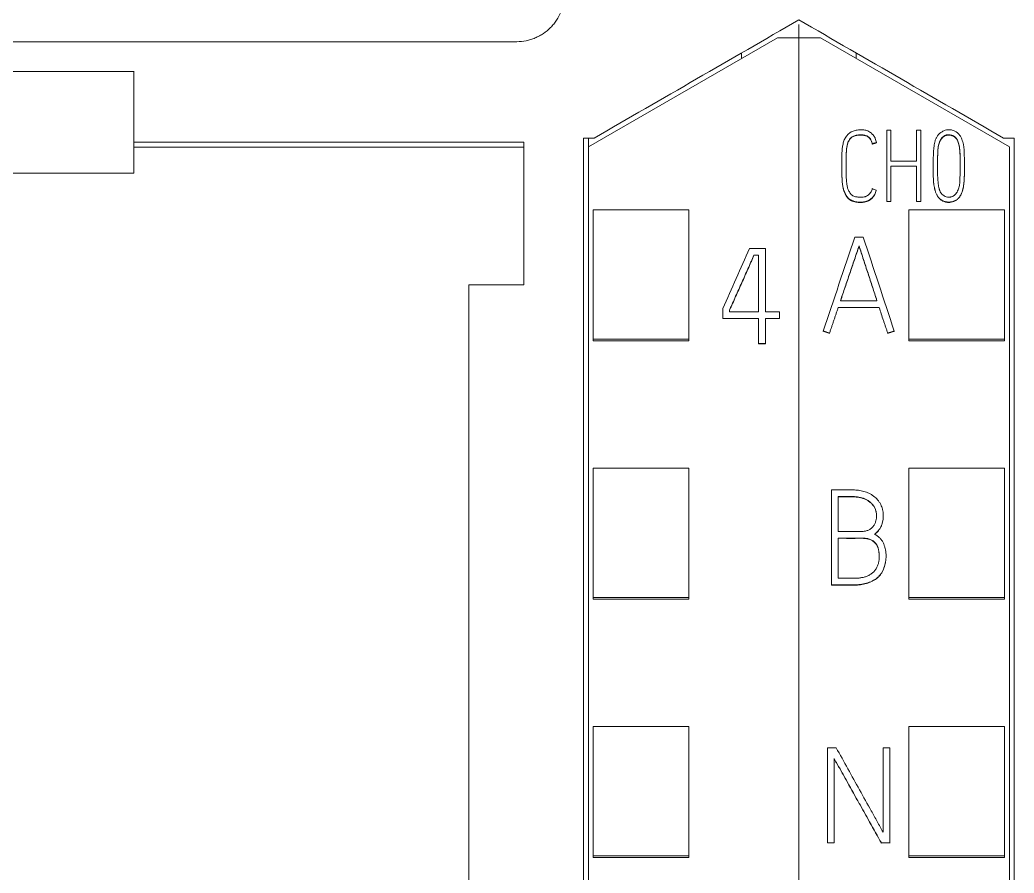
# Model space of a CAD drawing. Header units: millimetres. Extents: x 4137 to 6698, y 1400 to 3585.
# Drawn here: x 6061.16 to 6081.95, y 3343.01 to 3360.85 of the extents above; entities that cross this region are included whole.
import ezdxf

# ---------------------------------------------------------------- set-up
doc = ezdxf.new("R2010")
doc.units = ezdxf.units.MM
doc.layers.add('000-PI-Oprema', color=30, linetype='Continuous', lineweight=5)

msp = doc.modelspace()

# ---------------------------------------------------------------- linework, layer by layer
at = {"color": 0, "linetype": 'ByBlock', "lineweight": 0}
for p, q in [((6077.448, 3360.727), (6077.448, 3360.472)), ((6077.448, 3360.472), (6077.448, 3247.054)), ((6077.898, 3360.472), (6077.448, 3360.472)), ((6077.898, 3360.472), (6081.848, 3358.191)), ((6078.648, 3360.039), (6078.648, 3360.156)), ((6079.284, 3357.051), (6079.284, 3358.539)), ((6079.284, 3358.539), (6079.372, 3358.539)), ((6079.372, 3358.539), (6079.372, 3357.893)), ((6079.906, 3357.893), (6079.906, 3358.539)), ((6079.906, 3358.539), (6079.996, 3358.539)), ((6079.996, 3358.539), (6079.996, 3357.051)), ((6081.948, 3358.377), (6081.726, 3358.377)), ((6081.948, 3358.377), (6081.726, 3358.377)), ((6078.981, 3358.257), (6078.981, 3358.251)), ((6079.068, 3358.282), (6079.068, 3358.276)), ((6081.848, 3358.191), (6081.848, 3249.376)), ((6078.348, 3357.96), (6078.348, 3357.954)), ((6079.372, 3357.893), (6079.906, 3357.893)), ((6079.372, 3357.788), (6079.372, 3357.051)), ((6079.906, 3357.788), (6079.372, 3357.788)), ((6079.906, 3357.051), (6079.906, 3357.788)), ((6080.256, 3357.823), (6080.256, 3357.817)), ((6080.909, 3357.714), (6080.909, 3357.72)), ((6079.066, 3357.285), (6079.066, 3357.279)), ((6079.372, 3357.051), (6079.284, 3357.051)), ((6079.748, 3354.174), (6079.748, 3356.877)), ((6081.748, 3356.877), (6079.748, 3356.877)), ((6079.996, 3357.051), (6079.906, 3357.051)), ((6081.748, 3354.174), (6081.748, 3356.877)), ((6078.618, 3356.304), (6078.795, 3356.304)), ((6078.707, 3356.127), (6078.707, 3356.121)), ((6079.128, 3354.836), (6078.271, 3354.836)), ((6078.271, 3354.836), (6078.271, 3354.83)), ((6078.318, 3354.977), (6079.081, 3354.977)), ((6079.128, 3354.836), (6079.128, 3354.83)), ((6077.955, 3354.342), (6077.955, 3354.336)), ((6078.088, 3354.298), (6078.088, 3354.292)), ((6079.306, 3354.298), (6079.306, 3354.292)), ((6079.442, 3354.342), (6079.442, 3354.336)), ((6079.748, 3354.14), (6079.748, 3354.174)), ((6081.748, 3354.174), (6079.748, 3354.174)), ((6081.748, 3354.14), (6081.748, 3354.174)), ((6081.748, 3354.14), (6079.748, 3354.14)), ((6079.748, 3348.772), (6079.748, 3351.476)), ((6081.748, 3351.476), (6079.748, 3351.476)), ((6081.748, 3348.772), (6081.748, 3351.476)), ((6078.128, 3349.036), (6078.128, 3351.023)), ((6078.27, 3350.154), (6078.27, 3350.883)), ((6079.213, 3350.478), (6079.213, 3350.484)), ((6078.27, 3349.174), (6078.27, 3350.016)), ((6079.271, 3349.635), (6079.271, 3349.641)), ((6078.128, 3349.036), (6078.128, 3349.03)), ((6079.748, 3348.74), (6079.748, 3348.772)), ((6081.748, 3348.772), (6079.748, 3348.772)), ((6081.748, 3348.74), (6081.748, 3348.772)), ((6081.748, 3348.74), (6079.748, 3348.74)), ((6079.748, 3343.371), (6079.748, 3346.074)), ((6081.748, 3346.074), (6079.748, 3346.074)), ((6081.748, 3343.371), (6081.748, 3346.074)), ((6078.048, 3343.642), (6078.048, 3345.633)), ((6078.048, 3345.633), (6078.228, 3345.633)), ((6079.207, 3343.871), (6079.207, 3345.633)), ((6079.207, 3345.633), (6079.349, 3345.633)), ((6079.349, 3345.633), (6079.349, 3343.642)), ((6078.187, 3345.409), (6078.187, 3343.642)), ((6078.187, 3343.642), (6078.048, 3343.642)), ((6079.349, 3343.642), (6079.174, 3343.642)), ((6079.349, 3343.642), (6079.349, 3343.636)), ((6081.748, 3343.371), (6079.748, 3343.371)), ((6079.748, 3343.34), (6079.748, 3343.371)), ((6081.748, 3343.34), (6081.748, 3343.371)), ((6081.748, 3343.34), (6079.748, 3343.34))]:
    msp.add_line(p, q, dxfattribs=at)
msp.add_polyline3d([(6077.955, 3354.342, 0), (6077.958, 3354.341, 0), (6077.96, 3354.34, 0), (6077.963, 3354.339, 0), (6077.966, 3354.338, 0), (6077.968, 3354.338, 0), (6077.971, 3354.337, 0), (6077.974, 3354.336, 0), (6077.976, 3354.335, 0), (6077.979, 3354.334, 0), (6077.982, 3354.333, 0), (6077.984, 3354.332, 0), (6077.987, 3354.331, 0), (6077.99, 3354.33, 0), (6077.992, 3354.33, 0), (6077.995, 3354.329, 0), (6077.998, 3354.328, 0), (6078, 3354.327, 0), (6078.003, 3354.326, 0), (6078.006, 3354.325, 0), (6078.008, 3354.324, 0), (6078.011, 3354.323, 0), (6078.014, 3354.323, 0), (6078.016, 3354.322, 0), (6078.019, 3354.321, 0), (6078.021, 3354.32, 0), (6078.024, 3354.319, 0), (6078.027, 3354.318, 0), (6078.029, 3354.317, 0), (6078.032, 3354.316, 0), (6078.035, 3354.315, 0), (6078.037, 3354.315, 0), (6078.04, 3354.314, 0), (6078.043, 3354.313, 0), (6078.045, 3354.312, 0), (6078.048, 3354.311, 0), (6078.051, 3354.31, 0), (6078.053, 3354.309, 0), (6078.056, 3354.308, 0), (6078.059, 3354.308, 0), (6078.061, 3354.307, 0), (6078.064, 3354.306, 0), (6078.067, 3354.305, 0), (6078.069, 3354.304, 0), (6078.072, 3354.303, 0), (6078.075, 3354.302, 0), (6078.077, 3354.301, 0), (6078.08, 3354.3, 0), (6078.083, 3354.3, 0), (6078.085, 3354.299, 0), (6078.088, 3354.298, 0)], dxfattribs=at)
for centre, major_axis, ratio, start_param, end_param in [((6079.024, 3357.302), (-6.413, 2.715), 0.000061, 4.705846, 4.718806), ((6062.292, 3251.952), (319.06, 950.013), 0.017804, 1.466713, 1.468791), ((6094.441, 3253.729), (-308.382, 941.781), 0.017299, 4.81376, 4.815855), ((6079.38, 3354.314), (13.937, 4.527), 0.000084, 1.566357, 1.57611)]:
    msp.add_ellipse(centre, major_axis=major_axis, ratio=ratio, start_param=start_param, end_param=end_param, dxfattribs=at)
for points in [[(6081.726, 3358.377), (6080.3, 3359.2), (6078.874, 3360.024), (6077.448, 3360.847)], [(6079.268, 3349.582), (6079.27, 3349.6), (6079.271, 3349.618), (6079.271, 3349.636)]]:
    msp.add_open_spline(points, degree=3, dxfattribs=at)
for points, knots in [([(6079.068, 3358.282), (6079.064, 3358.312), (6079.057, 3358.341), (6079.042, 3358.376), (6079.039, 3358.382), (6079.032, 3358.396), (6079.021, 3358.415), (6079.008, 3358.433), (6078.993, 3358.45), (6078.988, 3358.456), (6078.978, 3358.466), (6078.972, 3358.471), (6078.955, 3358.486), (6078.943, 3358.495), (6078.918, 3358.511), (6078.905, 3358.519), (6078.877, 3358.531), (6078.848, 3358.54), (6078.819, 3358.546), (6078.796, 3358.548), (6078.789, 3358.549), (6078.774, 3358.55), (6078.751, 3358.551), (6078.729, 3358.55), (6078.699, 3358.548), (6078.684, 3358.546), (6078.655, 3358.542), (6078.64, 3358.539), (6078.611, 3358.532), (6078.596, 3358.528), (6078.568, 3358.517), (6078.554, 3358.511), (6078.534, 3358.501), (6078.528, 3358.497), (6078.515, 3358.489), (6078.509, 3358.484), (6078.491, 3358.471), (6078.48, 3358.461), (6078.465, 3358.445), (6078.46, 3358.439), (6078.451, 3358.427), (6078.446, 3358.421), (6078.424, 3358.391), (6078.41, 3358.365), (6078.392, 3358.324), (6078.387, 3358.31), (6078.378, 3358.282), (6078.374, 3358.267), (6078.364, 3358.224), (6078.359, 3358.195), (6078.353, 3358.136), (6078.351, 3358.107), (6078.348, 3358.047), (6078.348, 3358.018), (6078.347, 3357.928), (6078.348, 3357.869), (6078.348, 3357.75), (6078.347, 3357.691), (6078.348, 3357.602), (6078.349, 3357.572), (6078.351, 3357.513), (6078.356, 3357.425), (6078.371, 3357.337), (6078.395, 3357.266), (6078.4, 3357.252), (6078.412, 3357.224), (6078.418, 3357.21), (6078.433, 3357.184), (6078.44, 3357.171), (6078.458, 3357.146), (6078.468, 3357.134), (6078.484, 3357.118), (6078.489, 3357.113), (6078.501, 3357.103), (6078.507, 3357.098), (6078.526, 3357.086), (6078.539, 3357.078), (6078.56, 3357.069), (6078.567, 3357.066), (6078.581, 3357.061), (6078.588, 3357.058), (6078.61, 3357.052), (6078.625, 3357.048), (6078.655, 3357.043), (6078.669, 3357.041), (6078.7, 3357.038), (6078.715, 3357.037), (6078.76, 3357.037), (6078.791, 3357.04), (6078.835, 3357.049), (6078.849, 3357.053), (6078.878, 3357.062), (6078.892, 3357.068), (6078.919, 3357.082), (6078.932, 3357.089), (6078.951, 3357.103), (6078.957, 3357.107), (6078.968, 3357.117), (6078.974, 3357.123), (6078.99, 3357.139), (6079, 3357.15), (6079.013, 3357.168), (6079.018, 3357.175), (6079.026, 3357.187), (6079.03, 3357.194), (6079.048, 3357.227), (6079.059, 3357.255), (6079.066, 3357.285)], [0, 0, 0, 0, 0.03125, 0.03125, 0.039063, 0.039063, 0.046875, 0.0625, 0.0625, 0.070313, 0.070313, 0.078125, 0.078125, 0.09375, 0.09375, 0.109375, 0.109375, 0.125, 0.140625, 0.140625, 0.148437, 0.148437, 0.15625, 0.171875, 0.171875, 0.1875, 0.1875, 0.203125, 0.203125, 0.21875, 0.21875, 0.234375, 0.234375, 0.242187, 0.242187, 0.25, 0.25, 0.265625, 0.265625, 0.273437, 0.273437, 0.28125, 0.28125, 0.3125, 0.3125, 0.328125, 0.328125, 0.34375, 0.34375, 0.375, 0.375, 0.40625, 0.40625, 0.4375, 0.4375, 0.5, 0.5, 0.5625, 0.5625, 0.59375, 0.59375, 0.625, 0.6875, 0.6875, 0.703125, 0.703125, 0.71875, 0.71875, 0.734375, 0.734375, 0.75, 0.75, 0.757813, 0.757813, 0.765625, 0.765625, 0.78125, 0.78125, 0.789063, 0.789063, 0.796875, 0.796875, 0.8125, 0.8125, 0.828125, 0.828125, 0.84375, 0.84375, 0.875, 0.875, 0.890625, 0.890625, 0.90625, 0.90625, 0.921875, 0.921875, 0.929688, 0.929688, 0.9375, 0.9375, 0.953125, 0.953125, 0.960938, 0.960938, 0.96875, 0.96875, 1, 1, 1, 1]), ([(6080.799, 3358.45), (6080.812, 3358.435), (6080.822, 3358.419), (6080.841, 3358.386), (6080.849, 3358.368), (6080.862, 3358.333), (6080.868, 3358.315), (6080.879, 3358.278), (6080.883, 3358.259), (6080.901, 3358.167), (6080.905, 3358.091), (6080.909, 3357.939), (6080.909, 3357.863), (6080.909, 3357.712), (6080.91, 3357.636), (6080.905, 3357.522), (6080.903, 3357.485), (6080.896, 3357.409), (6080.89, 3357.371), (6080.88, 3357.325), (6080.878, 3357.315), (6080.873, 3357.297), (6080.87, 3357.287), (6080.862, 3357.259), (6080.856, 3357.241), (6080.844, 3357.214), (6080.84, 3357.206), (6080.832, 3357.188), (6080.827, 3357.18), (6080.812, 3357.155), (6080.8, 3357.139), (6080.78, 3357.118), (6080.773, 3357.111), (6080.759, 3357.099), (6080.751, 3357.093), (6080.727, 3357.076), (6080.71, 3357.067), (6080.682, 3357.056), (6080.673, 3357.053), (6080.654, 3357.048), (6080.636, 3357.043), (6080.616, 3357.041), (6080.597, 3357.039), (6080.587, 3357.038), (6080.558, 3357.039), (6080.539, 3357.041), (6080.51, 3357.047), (6080.5, 3357.049), (6080.482, 3357.055), (6080.473, 3357.059), (6080.447, 3357.071), (6080.43, 3357.081), (6080.407, 3357.099), (6080.4, 3357.105), (6080.386, 3357.119), (6080.379, 3357.126), (6080.36, 3357.148), (6080.349, 3357.164), (6080.329, 3357.197), (6080.32, 3357.215), (6080.309, 3357.241), (6080.306, 3357.25), (6080.3, 3357.269), (6080.297, 3357.278), (6080.289, 3357.306), (6080.285, 3357.325), (6080.266, 3357.419), (6080.261, 3357.495), (6080.257, 3357.61), (6080.257, 3357.649), (6080.256, 3357.725), (6080.256, 3357.764), (6080.256, 3357.84), (6080.256, 3357.879), (6080.257, 3357.956), (6080.259, 3357.994), (6080.262, 3358.071), (6080.265, 3358.109), (6080.271, 3358.185), (6080.274, 3358.223), (6080.285, 3358.28), (6080.289, 3358.299), (6080.298, 3358.327), (6080.301, 3358.336), (6080.308, 3358.354), (6080.319, 3358.381), (6080.334, 3358.406), (6080.351, 3358.43), (6080.357, 3358.437), (6080.37, 3358.452), (6080.377, 3358.459), (6080.398, 3358.48), (6080.413, 3358.492), (6080.437, 3358.508), (6080.446, 3358.513), (6080.463, 3358.522), (6080.472, 3358.527), (6080.499, 3358.538), (6080.517, 3358.543), (6080.547, 3358.548), (6080.556, 3358.549), (6080.576, 3358.551), (6080.595, 3358.551), (6080.615, 3358.549), (6080.634, 3358.547), (6080.644, 3358.545), (6080.673, 3358.538), (6080.691, 3358.531), (6080.717, 3358.518), (6080.726, 3358.513), (6080.742, 3358.503), (6080.758, 3358.491), (6080.773, 3358.478), (6080.783, 3358.468), (6080.788, 3358.463), (6080.793, 3358.457), (6080.796, 3358.453), (6080.798, 3358.452), (6080.799, 3358.45)], [0, 0, 0, 0, 0.015625, 0.015625, 0.03125, 0.03125, 0.046875, 0.046875, 0.0625, 0.0625, 0.125, 0.125, 0.1875, 0.1875, 0.25, 0.25, 0.28125, 0.28125, 0.3125, 0.3125, 0.320312, 0.320312, 0.328125, 0.328125, 0.34375, 0.34375, 0.351562, 0.351562, 0.359375, 0.359375, 0.375, 0.375, 0.382812, 0.382812, 0.390625, 0.390625, 0.40625, 0.40625, 0.414062, 0.414062, 0.421875, 0.429687, 0.429687, 0.4375, 0.4375, 0.453125, 0.453125, 0.460937, 0.460937, 0.46875, 0.46875, 0.484375, 0.484375, 0.492187, 0.492187, 0.5, 0.5, 0.515625, 0.515625, 0.53125, 0.53125, 0.539062, 0.539062, 0.546875, 0.546875, 0.5625, 0.5625, 0.625, 0.625, 0.65625, 0.65625, 0.6875, 0.6875, 0.71875, 0.71875, 0.75, 0.75, 0.78125, 0.78125, 0.8125, 0.8125, 0.828125, 0.828125, 0.835937, 0.835937, 0.84375, 0.859375, 0.859375, 0.867187, 0.867187, 0.875, 0.875, 0.890625, 0.890625, 0.898437, 0.898437, 0.90625, 0.90625, 0.921875, 0.921875, 0.929687, 0.929687, 0.9375, 0.945312, 0.945312, 0.953125, 0.953125, 0.96875, 0.96875, 0.976562, 0.976562, 0.984375, 0.992187, 0.992187, 0.996094, 0.998047, 0.998047, 1, 1, 1, 1]), ([(6078.983, 3357.32), (6078.977, 3357.296), (6078.969, 3357.274), (6078.953, 3357.247), (6078.95, 3357.242), (6078.943, 3357.232), (6078.939, 3357.227), (6078.927, 3357.213), (6078.919, 3357.205), (6078.901, 3357.188), (6078.891, 3357.181), (6078.87, 3357.168), (6078.859, 3357.162), (6078.842, 3357.155), (6078.836, 3357.153), (6078.825, 3357.15), (6078.807, 3357.146), (6078.788, 3357.144), (6078.764, 3357.142), (6078.752, 3357.142), (6078.727, 3357.142), (6078.715, 3357.143), (6078.69, 3357.143), (6078.678, 3357.144), (6078.654, 3357.146), (6078.641, 3357.147), (6078.617, 3357.152), (6078.606, 3357.156), (6078.584, 3357.167), (6078.573, 3357.173), (6078.554, 3357.188), (6078.545, 3357.197), (6078.529, 3357.215), (6078.521, 3357.225), (6078.507, 3357.245), (6078.501, 3357.255), (6078.49, 3357.277), (6078.485, 3357.288), (6078.471, 3357.321), (6078.464, 3357.344), (6078.457, 3357.38), (6078.455, 3357.392), (6078.451, 3357.416), (6078.449, 3357.428), (6078.445, 3357.464), (6078.443, 3357.488), (6078.439, 3357.56), (6078.438, 3357.608), (6078.438, 3357.705), (6078.438, 3357.753), (6078.439, 3357.825), (6078.439, 3357.849), (6078.438, 3357.898), (6078.438, 3357.922), (6078.438, 3357.97), (6078.438, 3357.994), (6078.439, 3358.042), (6078.439, 3358.066), (6078.442, 3358.114), (6078.443, 3358.138), (6078.448, 3358.174), (6078.45, 3358.186), (6078.454, 3358.21), (6078.456, 3358.222), (6078.465, 3358.257), (6078.472, 3358.28), (6078.487, 3358.314), (6078.492, 3358.324), (6078.504, 3358.345), (6078.511, 3358.355), (6078.523, 3358.369), (6078.527, 3358.374), (6078.536, 3358.382), (6078.54, 3358.386), (6078.554, 3358.398), (6078.565, 3358.404), (6078.586, 3358.415), (6078.598, 3358.42), (6078.62, 3358.428), (6078.632, 3358.431), (6078.656, 3358.437), (6078.668, 3358.439), (6078.692, 3358.442), (6078.704, 3358.443), (6078.74, 3358.445), (6078.764, 3358.444), (6078.801, 3358.44), (6078.813, 3358.439), (6078.837, 3358.433), (6078.848, 3358.43), (6078.865, 3358.424), (6078.871, 3358.421), (6078.882, 3358.416), (6078.887, 3358.413), (6078.897, 3358.406), (6078.902, 3358.402), (6078.911, 3358.395), (6078.916, 3358.39), (6078.928, 3358.377), (6078.936, 3358.368), (6078.949, 3358.348), (6078.955, 3358.337), (6078.971, 3358.305), (6078.978, 3358.282), (6078.981, 3358.257)], [0, 0, 0, 0, 0.03125, 0.03125, 0.039063, 0.039063, 0.046875, 0.046875, 0.0625, 0.0625, 0.078125, 0.078125, 0.09375, 0.09375, 0.101562, 0.101562, 0.109375, 0.125, 0.125, 0.140625, 0.140625, 0.15625, 0.15625, 0.171875, 0.171875, 0.1875, 0.1875, 0.203125, 0.203125, 0.21875, 0.21875, 0.234375, 0.234375, 0.25, 0.25, 0.265625, 0.265625, 0.28125, 0.28125, 0.3125, 0.3125, 0.328125, 0.328125, 0.34375, 0.34375, 0.375, 0.375, 0.4375, 0.4375, 0.5, 0.5, 0.53125, 0.53125, 0.5625, 0.5625, 0.59375, 0.59375, 0.625, 0.625, 0.65625, 0.65625, 0.671875, 0.671875, 0.6875, 0.6875, 0.71875, 0.71875, 0.734375, 0.734375, 0.75, 0.75, 0.757813, 0.757813, 0.765625, 0.765625, 0.78125, 0.78125, 0.796875, 0.796875, 0.8125, 0.8125, 0.828125, 0.828125, 0.84375, 0.84375, 0.875, 0.875, 0.890625, 0.890625, 0.90625, 0.90625, 0.914062, 0.914062, 0.921875, 0.921875, 0.929687, 0.929687, 0.9375, 0.9375, 0.953125, 0.953125, 0.96875, 0.96875, 1, 1, 1, 1]), ([(6078.981, 3358.251), (6078.978, 3358.276), (6078.971, 3358.299), (6078.958, 3358.326), (6078.955, 3358.332), (6078.949, 3358.342), (6078.945, 3358.347), (6078.935, 3358.362), (6078.928, 3358.372), (6078.91, 3358.389), (6078.901, 3358.397), (6078.88, 3358.411), (6078.869, 3358.416), (6078.846, 3358.425), (6078.834, 3358.428), (6078.81, 3358.433), (6078.798, 3358.434), (6078.774, 3358.437), (6078.762, 3358.438), (6078.737, 3358.438), (6078.725, 3358.438), (6078.689, 3358.436), (6078.665, 3358.433), (6078.629, 3358.424), (6078.617, 3358.421), (6078.594, 3358.412), (6078.583, 3358.408), (6078.561, 3358.396), (6078.551, 3358.389), (6078.532, 3358.373), (6078.524, 3358.365), (6078.509, 3358.346), (6078.502, 3358.335), (6078.49, 3358.314), (6078.485, 3358.303), (6078.471, 3358.269), (6078.464, 3358.246), (6078.453, 3358.199), (6078.445, 3358.151), (6078.441, 3358.103), (6078.439, 3358.055), (6078.439, 3358.031), (6078.438, 3357.983), (6078.438, 3357.959), (6078.438, 3357.911), (6078.438, 3357.886), (6078.439, 3357.838), (6078.439, 3357.814), (6078.438, 3357.755), (6078.438, 3357.721), (6078.438, 3357.687)], [0, 0, 0, 0, 0.057377, 0.057377, 0.071722, 0.071722, 0.086066, 0.086066, 0.114755, 0.114755, 0.143443, 0.143443, 0.172132, 0.172132, 0.20082, 0.20082, 0.229509, 0.229509, 0.258198, 0.258198, 0.286886, 0.286886, 0.344264, 0.344264, 0.372952, 0.372952, 0.401641, 0.401641, 0.43033, 0.43033, 0.459018, 0.459018, 0.487707, 0.487707, 0.516396, 0.516396, 0.573773, 0.573773, 0.63115, 0.688527, 0.688527, 0.745905, 0.745905, 0.803282, 0.803282, 0.860659, 0.860659, 0.918037, 0.918037, 1, 1, 1, 1]), ([(6080.787, 3358.268), (6080.804, 3358.206), (6080.812, 3358.142), (6080.817, 3358.047), (6080.818, 3358.015), (6080.82, 3357.951), (6080.82, 3357.919), (6080.821, 3357.823), (6080.821, 3357.759), (6080.818, 3357.632), (6080.817, 3357.568), (6080.812, 3357.472), (6080.811, 3357.44), (6080.805, 3357.393), (6080.802, 3357.377), (6080.795, 3357.346), (6080.791, 3357.33), (6080.78, 3357.3), (6080.774, 3357.285), (6080.76, 3357.256), (6080.752, 3357.242), (6080.734, 3357.215), (6080.723, 3357.203), (6080.706, 3357.186), (6080.699, 3357.181), (6080.686, 3357.171), (6080.68, 3357.167), (6080.665, 3357.16), (6080.658, 3357.156), (6080.643, 3357.151), (6080.627, 3357.146), (6080.611, 3357.144), (6080.595, 3357.142), (6080.587, 3357.142), (6080.562, 3357.143), (6080.546, 3357.145), (6080.515, 3357.155), (6080.5, 3357.161), (6080.479, 3357.173), (6080.472, 3357.178), (6080.459, 3357.187), (6080.446, 3357.197), (6080.435, 3357.209), (6080.425, 3357.221), (6080.42, 3357.228), (6080.406, 3357.248), (6080.399, 3357.262), (6080.39, 3357.285), (6080.387, 3357.292), (6080.382, 3357.308), (6080.38, 3357.315), (6080.37, 3357.354), (6080.366, 3357.386), (6080.358, 3357.449), (6080.355, 3357.48), (6080.351, 3357.544), (6080.349, 3357.576), (6080.347, 3357.639), (6080.346, 3357.671), (6080.346, 3357.735), (6080.346, 3357.767), (6080.347, 3357.83), (6080.347, 3357.862), (6080.348, 3357.958), (6080.349, 3358.021), (6080.353, 3358.117), (6080.355, 3358.148), (6080.364, 3358.211), (6080.37, 3358.242), (6080.386, 3358.288), (6080.392, 3358.303), (6080.402, 3358.325), (6080.406, 3358.332), (6080.414, 3358.346), (6080.418, 3358.353), (6080.432, 3358.373), (6080.442, 3358.385), (6080.459, 3358.402), (6080.465, 3358.407), (6080.478, 3358.417), (6080.485, 3358.421), (6080.499, 3358.429), (6080.506, 3358.432), (6080.522, 3358.437), (6080.529, 3358.44), (6080.545, 3358.443), (6080.553, 3358.444), (6080.569, 3358.446), (6080.578, 3358.446), (6080.602, 3358.445), (6080.618, 3358.443), (6080.641, 3358.436), (6080.649, 3358.434), (6080.664, 3358.428), (6080.678, 3358.421), (6080.692, 3358.412), (6080.705, 3358.403), (6080.712, 3358.398), (6080.73, 3358.382), (6080.74, 3358.369), (6080.758, 3358.343), (6080.766, 3358.328), (6080.778, 3358.299), (6080.783, 3358.283), (6080.787, 3358.268)], [0, 0, 0, 0, 0.0625, 0.0625, 0.09375, 0.09375, 0.125, 0.125, 0.1875, 0.1875, 0.25, 0.25, 0.28125, 0.28125, 0.296875, 0.296875, 0.3125, 0.3125, 0.328125, 0.328125, 0.34375, 0.34375, 0.359375, 0.359375, 0.367188, 0.367188, 0.375, 0.375, 0.382813, 0.382813, 0.390625, 0.398438, 0.398438, 0.40625, 0.40625, 0.421875, 0.421875, 0.4375, 0.4375, 0.445313, 0.445313, 0.453125, 0.460938, 0.460938, 0.46875, 0.46875, 0.484375, 0.484375, 0.492188, 0.492188, 0.5, 0.5, 0.53125, 0.53125, 0.5625, 0.5625, 0.59375, 0.59375, 0.625, 0.625, 0.65625, 0.65625, 0.6875, 0.6875, 0.75, 0.75, 0.78125, 0.78125, 0.8125, 0.8125, 0.828125, 0.828125, 0.835938, 0.835938, 0.84375, 0.84375, 0.859375, 0.859375, 0.867188, 0.867188, 0.875, 0.875, 0.882813, 0.882813, 0.890625, 0.890625, 0.898438, 0.898438, 0.90625, 0.90625, 0.921875, 0.921875, 0.929688, 0.929688, 0.9375, 0.945313, 0.945313, 0.953125, 0.953125, 0.96875, 0.96875, 0.984375, 0.984375, 1, 1, 1, 1]), ([(6080.787, 3358.262), (6080.783, 3358.277), (6080.778, 3358.293), (6080.765, 3358.322), (6080.758, 3358.337), (6080.74, 3358.364), (6080.729, 3358.376), (6080.711, 3358.392), (6080.705, 3358.397), (6080.691, 3358.406), (6080.678, 3358.415), (6080.663, 3358.422), (6080.648, 3358.428), (6080.64, 3358.43), (6080.617, 3358.437), (6080.601, 3358.439), (6080.576, 3358.44), (6080.568, 3358.439), (6080.552, 3358.438), (6080.536, 3358.435), (6080.52, 3358.431), (6080.505, 3358.425), (6080.498, 3358.422), (6080.476, 3358.41), (6080.464, 3358.4), (6080.44, 3358.377), (6080.43, 3358.365), (6080.417, 3358.344), (6080.412, 3358.338), (6080.405, 3358.323), (6080.401, 3358.316), (6080.391, 3358.294), (6080.385, 3358.279), (6080.375, 3358.249), (6080.371, 3358.233), (6080.364, 3358.202), (6080.361, 3358.186), (6080.355, 3358.138), (6080.353, 3358.106), (6080.349, 3358.01), (6080.348, 3357.946), (6080.347, 3357.85), (6080.347, 3357.818), (6080.346, 3357.764), (6080.346, 3357.741), (6080.346, 3357.718)], [0, 0, 0, 0, 0.042684, 0.042684, 0.085368, 0.085368, 0.128052, 0.128052, 0.149394, 0.149394, 0.170736, 0.192078, 0.192078, 0.21342, 0.21342, 0.256104, 0.256104, 0.277446, 0.277446, 0.298788, 0.32013, 0.32013, 0.341472, 0.341472, 0.384156, 0.384156, 0.42684, 0.42684, 0.448182, 0.448182, 0.469524, 0.469524, 0.512208, 0.512208, 0.554892, 0.554892, 0.597576, 0.597576, 0.682943, 0.682943, 0.853679, 0.853679, 0.939047, 0.939047, 1, 1, 1, 1]), ([(6081.948, 3358.377), (6081.948, 3355.333), (6081.948, 3345.763), (6081.948, 3331.593), (6081.948, 3317.027), (6081.948, 3302.817), (6081.948, 3288.522), (6081.948, 3273.036), (6081.948, 3260.396), (6081.948, 3252.431), (6081.948, 3249.091)], [0, 0, 0, 0, 0.083934, 0.263736, 0.389889, 0.484142, 0.653794, 0.78188, 0.908517, 1, 1, 1, 1]), ([(6080.821, 3357.821), (6080.821, 3357.842), (6080.821, 3357.863), (6080.82, 3357.915), (6080.82, 3357.947), (6080.818, 3358.01), (6080.817, 3358.042), (6080.813, 3358.105), (6080.811, 3358.136), (6080.802, 3358.199), (6080.795, 3358.231), (6080.787, 3358.262)], [0, 0, 0, 0, 0.140155, 0.140155, 0.355116, 0.355116, 0.570077, 0.570077, 0.785039, 0.785039, 1, 1, 1, 1]), ([(6079.066, 3357.279), (6079.059, 3357.249), (6079.048, 3357.221), (6079.027, 3357.182), (6079.018, 3357.169), (6079, 3357.145), (6078.991, 3357.133), (6078.969, 3357.112), (6078.958, 3357.102), (6078.94, 3357.089), (6078.933, 3357.084), (6078.921, 3357.076), (6078.914, 3357.073), (6078.894, 3357.063), (6078.88, 3357.057), (6078.851, 3357.047), (6078.837, 3357.043), (6078.792, 3357.034), (6078.762, 3357.031), (6078.717, 3357.031), (6078.702, 3357.032), (6078.672, 3357.034), (6078.657, 3357.036), (6078.627, 3357.042), (6078.612, 3357.045), (6078.591, 3357.051), (6078.583, 3357.054), (6078.569, 3357.059), (6078.562, 3357.062), (6078.541, 3357.071), (6078.528, 3357.078), (6078.509, 3357.091), (6078.503, 3357.095), (6078.491, 3357.105), (6078.486, 3357.11), (6078.469, 3357.126), (6078.46, 3357.138), (6078.442, 3357.162), (6078.434, 3357.175), (6078.412, 3357.215), (6078.401, 3357.243), (6078.386, 3357.285), (6078.382, 3357.3), (6078.374, 3357.329), (6078.371, 3357.344), (6078.362, 3357.388), (6078.354, 3357.447), (6078.351, 3357.506), (6078.349, 3357.565), (6078.347, 3357.654), (6078.348, 3357.743), (6078.348, 3357.853), (6078.348, 3357.903), (6078.348, 3357.954)], [0, 0, 0, 0, 0.056513, 0.056513, 0.08477, 0.08477, 0.113026, 0.113026, 0.141283, 0.141283, 0.155411, 0.155411, 0.169539, 0.169539, 0.197796, 0.197796, 0.226053, 0.226053, 0.282566, 0.282566, 0.310822, 0.310822, 0.339079, 0.339079, 0.367335, 0.367335, 0.381464, 0.381464, 0.395592, 0.395592, 0.423849, 0.423849, 0.437977, 0.437977, 0.452105, 0.452105, 0.480362, 0.480362, 0.508618, 0.508618, 0.565131, 0.565131, 0.593388, 0.593388, 0.621645, 0.621645, 0.678158, 0.734671, 0.734671, 0.791184, 0.90421, 0.90421, 1, 1, 1, 1]), ([(6080.256, 3357.816), (6080.256, 3357.811), (6080.256, 3357.805), (6080.256, 3357.761), (6080.256, 3357.723), (6080.257, 3357.646), (6080.257, 3357.607), (6080.26, 3357.531), (6080.261, 3357.492), (6080.268, 3357.416), (6080.273, 3357.378), (6080.284, 3357.322), (6080.288, 3357.303), (6080.296, 3357.275), (6080.299, 3357.266), (6080.305, 3357.248), (6080.308, 3357.239), (6080.319, 3357.212), (6080.327, 3357.194), (6080.347, 3357.161), (6080.358, 3357.145), (6080.383, 3357.115), (6080.396, 3357.102), (6080.419, 3357.084), (6080.427, 3357.078), (6080.443, 3357.067), (6080.451, 3357.063), (6080.478, 3357.05), (6080.496, 3357.044), (6080.524, 3357.038), (6080.534, 3357.036), (6080.553, 3357.033), (6080.572, 3357.032), (6080.592, 3357.032), (6080.611, 3357.034), (6080.621, 3357.035), (6080.65, 3357.04), (6080.668, 3357.045), (6080.695, 3357.055), (6080.704, 3357.059), (6080.722, 3357.068), (6080.73, 3357.073), (6080.754, 3357.089), (6080.769, 3357.101), (6080.797, 3357.129), (6080.808, 3357.144), (6080.829, 3357.177), (6080.838, 3357.194), (6080.853, 3357.229), (6080.86, 3357.247), (6080.871, 3357.284), (6080.876, 3357.303), (6080.885, 3357.34), (6080.888, 3357.359), (6080.894, 3357.397), (6080.897, 3357.416), (6080.903, 3357.473), (6080.905, 3357.511), (6080.909, 3357.604), (6080.909, 3357.659), (6080.909, 3357.714)], [0, 0, 0, 0, 0.009522, 0.009522, 0.073641, 0.073641, 0.13776, 0.13776, 0.201879, 0.201879, 0.265998, 0.265998, 0.298057, 0.298057, 0.314087, 0.314087, 0.330117, 0.330117, 0.362176, 0.362176, 0.394236, 0.394236, 0.426295, 0.426295, 0.442325, 0.442325, 0.458355, 0.458355, 0.490414, 0.490414, 0.506444, 0.506444, 0.522474, 0.538503, 0.538503, 0.554533, 0.554533, 0.586593, 0.586593, 0.602622, 0.602622, 0.618652, 0.618652, 0.650712, 0.650712, 0.682771, 0.682771, 0.714831, 0.714831, 0.74689, 0.74689, 0.77895, 0.77895, 0.811009, 0.811009, 0.843069, 0.843069, 0.907188, 0.907188, 1, 1, 1, 1]), ([(6078.707, 3356.127), (6078.691, 3356.079), (6078.675, 3356.031), (6078.643, 3355.935), (6078.627, 3355.887), (6078.578, 3355.744), (6078.545, 3355.648), (6078.48, 3355.456), (6078.447, 3355.36), (6078.383, 3355.169), (6078.35, 3355.073), (6078.318, 3354.977)], [0, 0, 0, 0, 0.125, 0.125, 0.25, 0.25, 0.5, 0.5, 0.75, 0.75, 1, 1, 1, 1]), ([(6078.32, 3354.977), (6078.352, 3355.071), (6078.383, 3355.164), (6078.447, 3355.354), (6078.48, 3355.45), (6078.545, 3355.642), (6078.578, 3355.737), (6078.627, 3355.881), (6078.643, 3355.929), (6078.675, 3356.025), (6078.691, 3356.073), (6078.707, 3356.121)], [0, 0, 0, 0, 0.245947, 0.245947, 0.497298, 0.497298, 0.748649, 0.748649, 0.874324, 0.874324, 1, 1, 1, 1]), ([(6079.081, 3354.977), (6079.05, 3355.073), (6079.019, 3355.169), (6078.956, 3355.36), (6078.925, 3355.456), (6078.862, 3355.648), (6078.831, 3355.744), (6078.784, 3355.887), (6078.768, 3355.935), (6078.738, 3356.031), (6078.723, 3356.08), (6078.707, 3356.127)], [0, 0, 0, 0, 0.25, 0.25, 0.5, 0.5, 0.75, 0.75, 0.875, 0.875, 1, 1, 1, 1]), ([(6078.707, 3356.121), (6078.723, 3356.073), (6078.738, 3356.025), (6078.768, 3355.929), (6078.784, 3355.881), (6078.831, 3355.737), (6078.862, 3355.641), (6078.925, 3355.45), (6078.956, 3355.354), (6079.019, 3355.165), (6079.049, 3355.071), (6079.079, 3354.977)], [0, 0, 0, 0, 0.125676, 0.125676, 0.251351, 0.251351, 0.502702, 0.502702, 0.754053, 0.754053, 1, 1, 1, 1]), ([(6079.306, 3354.298), (6079.299, 3354.32), (6079.292, 3354.343), (6079.277, 3354.388), (6079.269, 3354.41), (6079.253, 3354.455), (6079.246, 3354.477), (6079.23, 3354.522), (6079.223, 3354.544), (6079.2, 3354.611), (6079.185, 3354.656), (6079.157, 3354.746), (6079.142, 3354.791), (6079.128, 3354.836)], [0, 0, 0, 0, 0.125, 0.125, 0.25, 0.25, 0.375, 0.375, 0.5, 0.5, 0.75, 0.75, 1, 1, 1, 1]), ([(6078.128, 3351.023), (6078.204, 3351.023), (6078.279, 3351.023), (6078.43, 3351.024), (6078.505, 3351.026), (6078.618, 3351.022), (6078.656, 3351.019), (6078.731, 3351.009), (6078.768, 3351.001), (6078.824, 3350.986), (6078.842, 3350.98), (6078.878, 3350.967), (6078.913, 3350.952), (6078.947, 3350.934), (6078.98, 3350.914), (6078.996, 3350.903), (6079.042, 3350.868), (6079.069, 3350.842), (6079.1, 3350.806), (6079.107, 3350.799), (6079.118, 3350.783), (6079.124, 3350.775), (6079.14, 3350.752), (6079.15, 3350.735), (6079.167, 3350.701), (6079.175, 3350.684), (6079.185, 3350.657), (6079.188, 3350.648), (6079.193, 3350.63), (6079.196, 3350.621), (6079.207, 3350.574), (6079.212, 3350.536), (6079.213, 3350.479), (6079.213, 3350.46), (6079.21, 3350.421), (6079.208, 3350.402), (6079.201, 3350.365), (6079.197, 3350.347), (6079.189, 3350.319), (6079.186, 3350.31), (6079.179, 3350.292), (6079.176, 3350.283), (6079.164, 3350.256), (6079.156, 3350.239), (6079.136, 3350.207), (6079.125, 3350.191), (6079.101, 3350.161), (6079.087, 3350.147), (6079.06, 3350.12), (6079.045, 3350.108), (6079.03, 3350.096)], [0, 0, 0, 0, 0.125, 0.125, 0.25, 0.25, 0.3125, 0.3125, 0.375, 0.375, 0.40625, 0.40625, 0.4375, 0.46875, 0.46875, 0.5, 0.5, 0.5625, 0.5625, 0.578125, 0.578125, 0.59375, 0.59375, 0.625, 0.625, 0.65625, 0.65625, 0.671875, 0.671875, 0.6875, 0.6875, 0.75, 0.75, 0.78125, 0.78125, 0.8125, 0.8125, 0.84375, 0.84375, 0.859375, 0.859375, 0.875, 0.875, 0.90625, 0.90625, 0.9375, 0.9375, 0.96875, 0.96875, 1, 1, 1, 1]), ([(6078.27, 3350.883), (6078.311, 3350.883), (6078.353, 3350.883), (6078.415, 3350.883), (6078.436, 3350.883), (6078.477, 3350.883), (6078.498, 3350.883), (6078.56, 3350.884), (6078.601, 3350.883), (6078.663, 3350.877), (6078.684, 3350.875), (6078.725, 3350.867), (6078.745, 3350.863), (6078.776, 3350.854), (6078.786, 3350.85), (6078.806, 3350.843), (6078.816, 3350.839), (6078.845, 3350.827), (6078.864, 3350.818), (6078.9, 3350.796), (6078.918, 3350.784), (6078.951, 3350.758), (6078.966, 3350.743), (6078.987, 3350.72), (6078.994, 3350.712), (6079.007, 3350.695), (6079.013, 3350.686), (6079.03, 3350.659), (6079.039, 3350.64), (6079.054, 3350.601), (6079.06, 3350.581), (6079.068, 3350.539), (6079.071, 3350.519), (6079.073, 3350.487), (6079.073, 3350.476), (6079.072, 3350.455), (6079.071, 3350.445), (6079.068, 3350.413), (6079.063, 3350.393), (6079.052, 3350.352), (6079.045, 3350.333), (6079.026, 3350.294), (6079.015, 3350.276), (6078.995, 3350.252), (6078.988, 3350.244), (6078.973, 3350.229), (6078.965, 3350.222), (6078.948, 3350.209), (6078.94, 3350.203), (6078.921, 3350.192), (6078.912, 3350.187), (6078.883, 3350.174), (6078.863, 3350.167), (6078.831, 3350.16), (6078.821, 3350.159), (6078.8, 3350.156), (6078.789, 3350.155), (6078.757, 3350.153), (6078.736, 3350.153), (6078.704, 3350.154), (6078.694, 3350.154), (6078.672, 3350.154), (6078.619, 3350.155), (6078.567, 3350.154), (6078.439, 3350.154), (6078.355, 3350.154), (6078.27, 3350.154)], [0, 0, 0, 0, 0.0625, 0.0625, 0.09375, 0.09375, 0.125, 0.125, 0.1875, 0.1875, 0.21875, 0.21875, 0.25, 0.25, 0.265625, 0.265625, 0.28125, 0.28125, 0.3125, 0.3125, 0.34375, 0.34375, 0.375, 0.375, 0.390625, 0.390625, 0.40625, 0.40625, 0.4375, 0.4375, 0.46875, 0.46875, 0.5, 0.5, 0.515625, 0.515625, 0.53125, 0.53125, 0.5625, 0.5625, 0.59375, 0.59375, 0.625, 0.625, 0.640625, 0.640625, 0.65625, 0.65625, 0.671875, 0.671875, 0.6875, 0.6875, 0.71875, 0.71875, 0.734375, 0.734375, 0.75, 0.75, 0.78125, 0.78125, 0.796875, 0.796875, 0.8125, 0.875, 0.875, 1, 1, 1, 1]), ([(6079.072, 3350.473), (6079.072, 3350.478), (6079.072, 3350.483), (6079.071, 3350.509), (6079.069, 3350.53), (6079.061, 3350.571), (6079.055, 3350.591), (6079.044, 3350.62), (6079.04, 3350.63), (6079.031, 3350.649), (6079.026, 3350.658), (6079.01, 3350.685), (6078.997, 3350.702), (6078.977, 3350.726), (6078.969, 3350.733), (6078.954, 3350.748), (6078.946, 3350.755), (6078.922, 3350.775), (6078.905, 3350.787), (6078.869, 3350.809), (6078.85, 3350.819), (6078.811, 3350.836), (6078.792, 3350.843), (6078.752, 3350.855), (6078.731, 3350.86), (6078.69, 3350.868), (6078.669, 3350.871), (6078.606, 3350.877), (6078.564, 3350.877), (6078.501, 3350.877), (6078.48, 3350.877), (6078.438, 3350.877), (6078.417, 3350.876), (6078.354, 3350.877), (6078.312, 3350.877), (6078.27, 3350.876)], [0, 0, 0, 0, 0.014869, 0.014869, 0.07644, 0.07644, 0.138011, 0.138011, 0.168796, 0.168796, 0.199581, 0.199581, 0.261152, 0.261152, 0.291937, 0.291937, 0.322723, 0.322723, 0.384293, 0.384293, 0.445864, 0.445864, 0.507435, 0.507435, 0.569005, 0.569005, 0.630576, 0.630576, 0.753717, 0.753717, 0.815288, 0.815288, 0.876859, 0.876859, 1, 1, 1, 1]), ([(6079.03, 3350.09), (6079.06, 3350.113), (6079.088, 3350.14), (6079.118, 3350.176), (6079.124, 3350.184), (6079.135, 3350.2), (6079.14, 3350.208), (6079.155, 3350.232), (6079.164, 3350.249), (6079.179, 3350.284), (6079.185, 3350.301), (6079.196, 3350.338), (6079.2, 3350.357), (6079.207, 3350.394), (6079.21, 3350.413), (6079.212, 3350.447), (6079.213, 3350.463), (6079.213, 3350.478)], [0, 0, 0, 0, 0.255673, 0.255673, 0.319591, 0.319591, 0.383509, 0.383509, 0.511345, 0.511345, 0.639182, 0.639182, 0.767018, 0.767018, 0.894855, 0.894855, 1, 1, 1, 1]), ([(6079.03, 3350.096), (6079.068, 3350.076), (6079.104, 3350.053), (6079.142, 3350.016), (6079.149, 3350.008), (6079.163, 3349.992), (6079.17, 3349.983), (6079.188, 3349.957), (6079.199, 3349.939), (6079.213, 3349.911), (6079.218, 3349.901), (6079.226, 3349.881), (6079.23, 3349.871), (6079.241, 3349.841), (6079.247, 3349.821), (6079.257, 3349.78), (6079.261, 3349.759), (6079.267, 3349.717), (6079.269, 3349.696), (6079.272, 3349.633), (6079.27, 3349.591), (6079.262, 3349.528), (6079.258, 3349.506), (6079.249, 3349.465), (6079.244, 3349.445), (6079.225, 3349.384), (6079.209, 3349.345), (6079.183, 3349.299), (6079.178, 3349.29), (6079.166, 3349.272), (6079.16, 3349.263), (6079.14, 3349.238), (6079.126, 3349.222), (6079.103, 3349.2), (6079.095, 3349.193), (6079.078, 3349.18), (6079.07, 3349.173), (6079.044, 3349.154), (6079.026, 3349.143), (6078.97, 3349.112), (6078.931, 3349.094), (6078.87, 3349.074), (6078.85, 3349.068), (6078.809, 3349.058), (6078.788, 3349.054), (6078.725, 3349.044), (6078.683, 3349.04), (6078.619, 3349.037), (6078.598, 3349.037), (6078.555, 3349.036), (6078.534, 3349.036), (6078.47, 3349.035), (6078.427, 3349.036), (6078.342, 3349.036), (6078.299, 3349.036), (6078.214, 3349.036), (6078.171, 3349.036), (6078.128, 3349.036)], [0, 0, 0, 0, 0.0625, 0.0625, 0.078125, 0.078125, 0.09375, 0.09375, 0.125, 0.125, 0.140625, 0.140625, 0.15625, 0.15625, 0.1875, 0.1875, 0.21875, 0.21875, 0.25, 0.25, 0.3125, 0.3125, 0.34375, 0.34375, 0.375, 0.375, 0.4375, 0.4375, 0.453125, 0.453125, 0.46875, 0.46875, 0.5, 0.5, 0.515625, 0.515625, 0.53125, 0.53125, 0.5625, 0.5625, 0.625, 0.625, 0.65625, 0.65625, 0.6875, 0.6875, 0.75, 0.75, 0.78125, 0.78125, 0.8125, 0.8125, 0.875, 0.875, 0.9375, 0.9375, 1, 1, 1, 1]), ([(6078.27, 3350.016), (6078.316, 3350.016), (6078.361, 3350.016), (6078.453, 3350.016), (6078.499, 3350.016), (6078.568, 3350.016), (6078.591, 3350.016), (6078.636, 3350.016), (6078.659, 3350.016), (6078.728, 3350.017), (6078.774, 3350.017), (6078.842, 3350.011), (6078.865, 3350.008), (6078.899, 3350.001), (6078.911, 3349.998), (6078.933, 3349.99), (6078.944, 3349.986), (6078.966, 3349.977), (6078.976, 3349.971), (6078.996, 3349.959), (6079.006, 3349.952), (6079.033, 3349.929), (6079.049, 3349.912), (6079.07, 3349.884), (6079.076, 3349.874), (6079.087, 3349.853), (6079.092, 3349.843), (6079.101, 3349.821), (6079.105, 3349.81), (6079.111, 3349.787), (6079.114, 3349.776), (6079.12, 3349.741), (6079.123, 3349.718), (6079.127, 3349.672), (6079.128, 3349.648), (6079.128, 3349.602), (6079.127, 3349.578), (6079.121, 3349.532), (6079.117, 3349.509), (6079.108, 3349.476), (6079.104, 3349.464), (6079.096, 3349.442), (6079.092, 3349.431), (6079.077, 3349.4), (6079.066, 3349.379), (6079.046, 3349.35), (6079.039, 3349.341), (6079.024, 3349.323), (6079.016, 3349.314), (6078.992, 3349.289), (6078.974, 3349.275), (6078.944, 3349.255), (6078.934, 3349.249), (6078.914, 3349.238), (6078.903, 3349.232), (6078.871, 3349.218), (6078.849, 3349.21), (6078.816, 3349.2), (6078.804, 3349.197), (6078.781, 3349.192), (6078.77, 3349.19), (6078.735, 3349.184), (6078.712, 3349.181), (6078.642, 3349.175), (6078.596, 3349.174), (6078.503, 3349.174), (6078.456, 3349.174), (6078.363, 3349.174), (6078.316, 3349.174), (6078.27, 3349.174)], [0, 0, 0, 0, 0.0625, 0.0625, 0.125, 0.125, 0.15625, 0.15625, 0.1875, 0.1875, 0.25, 0.25, 0.28125, 0.28125, 0.296875, 0.296875, 0.3125, 0.3125, 0.328125, 0.328125, 0.34375, 0.34375, 0.375, 0.375, 0.390625, 0.390625, 0.40625, 0.40625, 0.421875, 0.421875, 0.4375, 0.4375, 0.46875, 0.46875, 0.5, 0.5, 0.53125, 0.53125, 0.5625, 0.5625, 0.578125, 0.578125, 0.59375, 0.59375, 0.625, 0.625, 0.640625, 0.640625, 0.65625, 0.65625, 0.6875, 0.6875, 0.703125, 0.703125, 0.71875, 0.71875, 0.75, 0.75, 0.765625, 0.765625, 0.78125, 0.78125, 0.8125, 0.8125, 0.875, 0.875, 0.9375, 0.9375, 1, 1, 1, 1]), ([(6079.128, 3349.62), (6079.128, 3349.639), (6079.127, 3349.659), (6079.125, 3349.69), (6079.124, 3349.701), (6079.121, 3349.724), (6079.12, 3349.736), (6079.114, 3349.77), (6079.108, 3349.793), (6079.097, 3349.826), (6079.092, 3349.837), (6079.082, 3349.858), (6079.076, 3349.868), (6079.056, 3349.897), (6079.041, 3349.914), (6079.015, 3349.938), (6079.006, 3349.945), (6078.987, 3349.959), (6078.977, 3349.965), (6078.956, 3349.975), (6078.945, 3349.98), (6078.923, 3349.988), (6078.912, 3349.991), (6078.878, 3350), (6078.855, 3350.003), (6078.808, 3350.008), (6078.785, 3350.009), (6078.738, 3350.011), (6078.715, 3350.01), (6078.668, 3350.01), (6078.645, 3350.01), (6078.598, 3350.009), (6078.574, 3350.009), (6078.504, 3350.009), (6078.457, 3350.01), (6078.363, 3350.01), (6078.317, 3350.01), (6078.27, 3350.01)], [0, 0, 0, 0, 0.05318, 0.05318, 0.08474, 0.08474, 0.116301, 0.116301, 0.179422, 0.179422, 0.210983, 0.210983, 0.242544, 0.242544, 0.305665, 0.305665, 0.337226, 0.337226, 0.368786, 0.368786, 0.400347, 0.400347, 0.431908, 0.431908, 0.495029, 0.495029, 0.558151, 0.558151, 0.621272, 0.621272, 0.684393, 0.684393, 0.747515, 0.747515, 0.873757, 0.873757, 1, 1, 1, 1]), ([(6078.128, 3349.03), (6078.171, 3349.03), (6078.214, 3349.03), (6078.299, 3349.03), (6078.342, 3349.03), (6078.427, 3349.029), (6078.469, 3349.029), (6078.533, 3349.029), (6078.555, 3349.03), (6078.597, 3349.03), (6078.619, 3349.031), (6078.683, 3349.034), (6078.725, 3349.038), (6078.809, 3349.051), (6078.851, 3349.061), (6078.911, 3349.082), (6078.931, 3349.089), (6078.97, 3349.107), (6078.989, 3349.116), (6079.026, 3349.137), (6079.044, 3349.148), (6079.07, 3349.167), (6079.078, 3349.173), (6079.095, 3349.187), (6079.103, 3349.194), (6079.126, 3349.216), (6079.14, 3349.232), (6079.159, 3349.257), (6079.165, 3349.265), (6079.177, 3349.283), (6079.183, 3349.292), (6079.209, 3349.339), (6079.225, 3349.378), (6079.244, 3349.438), (6079.249, 3349.459), (6079.255, 3349.486), (6079.256, 3349.493), (6079.258, 3349.5)], [0, 0, 0, 0, 0.093811, 0.093811, 0.187622, 0.187622, 0.281432, 0.281432, 0.328338, 0.328338, 0.375243, 0.375243, 0.469054, 0.469054, 0.562865, 0.562865, 0.60977, 0.60977, 0.656676, 0.656676, 0.703581, 0.703581, 0.727034, 0.727034, 0.750487, 0.750487, 0.797392, 0.797392, 0.820845, 0.820845, 0.844297, 0.844297, 0.938108, 0.938108, 0.985014, 0.985014, 1, 1, 1, 1]), ([(6078.228, 3345.633), (6078.309, 3345.486), (6078.391, 3345.339), (6078.554, 3345.045), (6078.635, 3344.898), (6078.798, 3344.605), (6078.88, 3344.458), (6079.003, 3344.238), (6079.044, 3344.165), (6079.106, 3344.055), (6079.126, 3344.018), (6079.167, 3343.945), (6079.187, 3343.908), (6079.207, 3343.871)], [0, 0, 0, 0, 0.25, 0.25, 0.5, 0.5, 0.75, 0.75, 0.875, 0.875, 0.9375, 0.9375, 1, 1, 1, 1]), ([(6079.174, 3343.642), (6079.092, 3343.789), (6079.009, 3343.936), (6078.886, 3344.157), (6078.845, 3344.231), (6078.783, 3344.342), (6078.763, 3344.378), (6078.721, 3344.452), (6078.701, 3344.489), (6078.597, 3344.672), (6078.516, 3344.82), (6078.392, 3345.041), (6078.351, 3345.115), (6078.289, 3345.225), (6078.268, 3345.261), (6078.237, 3345.316), (6078.226, 3345.335), (6078.206, 3345.372), (6078.196, 3345.39), (6078.187, 3345.409)], [0, 0, 0, 0, 0.25, 0.25, 0.375, 0.375, 0.4375, 0.4375, 0.5, 0.5, 0.75, 0.75, 0.875, 0.875, 0.9375, 0.9375, 0.96875, 0.96875, 1, 1, 1, 1]), ([(6078.187, 3345.403), (6078.196, 3345.384), (6078.206, 3345.366), (6078.226, 3345.329), (6078.237, 3345.31), (6078.268, 3345.255), (6078.289, 3345.219), (6078.351, 3345.108), (6078.392, 3345.035), (6078.516, 3344.814), (6078.597, 3344.666), (6078.701, 3344.483), (6078.721, 3344.446), (6078.763, 3344.372), (6078.783, 3344.335), (6078.845, 3344.225), (6078.886, 3344.151), (6079.009, 3343.93), (6079.092, 3343.783), (6079.174, 3343.636)], [0, 0, 0, 0, 0.03125, 0.03125, 0.0625, 0.0625, 0.125, 0.125, 0.25, 0.25, 0.5, 0.5, 0.5625, 0.5625, 0.625, 0.625, 0.75, 0.75, 1, 1, 1, 1])]:
    msp.add_open_spline(points, degree=3, knots=knots, dxfattribs=at)
for points, weights in [([(6078.981, 3358.257), (6079.025, 3358.27), (6079.068, 3358.282)], [0.500000188052, 0.499999811948, 0.500000188052]), ([(6079.068, 3358.276), (6079.025, 3358.264), (6078.981, 3358.251)], [0.499998364086, 0.500001635914, 0.499998364086]), ([(6078.271, 3354.836), (6078.18, 3354.567), (6078.088, 3354.298)], [0.500000008458, 0.499999991542, 0.500000008458]), ([(6079.442, 3354.342), (6079.374, 3354.32), (6079.306, 3354.298)], [0.500000539226, 0.499999460774, 0.500000539226])]:
    msp.add_rational_spline(points, weights, degree=2, dxfattribs=at)
at = {"layer": '000-PI-Oprema', "color": 0, "linetype": 'ByBlock', "lineweight": 0}
for p, q in [((6077.448, 3360.752), (6077.448, 3360.472)), ((6073.048, 3358.191), (6076.998, 3360.472)), ((6077.448, 3360.472), (6076.998, 3360.472)), ((6077.448, 3360.472), (6077.448, 3247.054)), ((6048.548, 3360.391), (6071.548, 3360.391)), ((6071.552, 3360.391), (6071.551, 3360.391)), ((6076.248, 3360.039), (6076.248, 3360.156)), ((6063.548, 3359.769), (6056.548, 3359.769)), ((6072.948, 3358.377), (6073.169, 3358.377)), ((6073.169, 3358.377), (6072.948, 3358.377)), ((6073.048, 3358.377), (6073.048, 3358.191)), ((6063.548, 3358.291), (6063.548, 3358.185)), ((6071.698, 3358.291), (6063.548, 3358.291)), ((6063.548, 3358.185), (6063.548, 3357.642)), ((6071.698, 3358.185), (6063.548, 3358.185)), ((6071.698, 3355.311), (6071.698, 3358.291)), ((6073.048, 3249.376), (6073.048, 3358.191)), ((6063.548, 3357.642), (6056.548, 3357.642)), ((6073.148, 3354.174), (6073.148, 3356.877)), ((6073.148, 3356.877), (6075.148, 3356.877)), ((6075.148, 3354.174), (6075.148, 3356.877)), ((6076.419, 3356.07), (6076.749, 3356.07)), ((6076.749, 3356.07), (6076.749, 3354.746)), ((6076.51, 3355.932), (6076.51, 3355.926)), ((6076.607, 3355.932), (6076.51, 3355.932)), ((6076.51, 3355.926), (6076.607, 3355.926)), ((6076.607, 3354.746), (6076.607, 3355.932)), ((6071.698, 3355.311), (6070.548, 3355.311)), ((6075.858, 3354.608), (6075.858, 3354.812)), ((6075.858, 3354.608), (6075.858, 3354.602)), ((6076.607, 3354.608), (6075.858, 3354.608)), ((6075.858, 3354.602), (6076.607, 3354.602)), ((6075.997, 3354.782), (6075.997, 3354.746)), ((6075.997, 3354.746), (6076.607, 3354.746)), ((6076.607, 3354.081), (6076.607, 3354.608)), ((6076.749, 3354.746), (6077.043, 3354.746)), ((6076.749, 3354.608), (6076.749, 3354.081)), ((6077.043, 3354.608), (6076.749, 3354.608)), ((6076.749, 3354.602), (6077.043, 3354.602)), ((6077.043, 3354.746), (6077.043, 3354.608)), ((6077.043, 3354.608), (6077.043, 3354.602)), ((6073.148, 3354.14), (6073.148, 3354.174)), ((6073.148, 3354.174), (6075.148, 3354.174)), ((6075.148, 3354.14), (6075.148, 3354.174)), ((6073.148, 3354.14), (6075.148, 3354.14)), ((6076.607, 3354.081), (6076.607, 3354.075)), ((6076.749, 3354.081), (6076.607, 3354.081)), ((6076.607, 3354.075), (6076.749, 3354.075)), ((6076.749, 3354.081), (6076.749, 3354.075)), ((6073.148, 3348.772), (6073.148, 3351.476)), ((6073.148, 3351.476), (6075.148, 3351.476)), ((6075.148, 3348.772), (6075.148, 3351.476)), ((6073.148, 3348.74), (6073.148, 3348.772)), ((6073.148, 3348.772), (6075.148, 3348.772)), ((6075.148, 3348.74), (6075.148, 3348.772)), ((6073.148, 3348.74), (6075.148, 3348.74)), ((6073.148, 3343.371), (6073.148, 3346.074)), ((6073.148, 3346.074), (6075.148, 3346.074)), ((6075.148, 3343.371), (6075.148, 3346.074)), ((6073.148, 3343.34), (6073.148, 3343.371)), ((6073.148, 3343.371), (6075.148, 3343.371)), ((6075.148, 3343.34), (6075.148, 3343.371)), ((6073.148, 3343.34), (6075.148, 3343.34))]:
    msp.add_line(p, q, dxfattribs=at)
at = {"layer": '000-PI-Oprema', "color": 7, "linetype": 'Continuous', "lineweight": 13}
msp.add_ellipse((6053.734, 3245.841), major_axis=(432.572, 977.483), ratio=0.022444, start_param=1.467725, end_param=1.469021, dxfattribs=at)
at = {"layer": '000-PI-Oprema', "color": 0, "linetype": 'ByBlock', "lineweight": 0}
for points, knots in [([(6072.548, 3361.391), (6072.548, 3361.326), (6072.541, 3361.261), (6072.522, 3361.166), (6072.514, 3361.134), (6072.495, 3361.072), (6072.484, 3361.041), (6072.447, 3360.95), (6072.417, 3360.893), (6072.363, 3360.812), (6072.344, 3360.785), (6072.303, 3360.734), (6072.281, 3360.71), (6072.212, 3360.64), (6072.162, 3360.599), (6072.08, 3360.545), (6072.052, 3360.528), (6071.994, 3360.497), (6071.935, 3360.468), (6071.874, 3360.446), (6071.827, 3360.432), (6071.812, 3360.427), (6071.78, 3360.419), (6071.764, 3360.415), (6071.683, 3360.398), (6071.618, 3360.391), (6071.552, 3360.391)], [0, 0, 0, 0, 0.125, 0.125, 0.1875, 0.1875, 0.25, 0.25, 0.375, 0.375, 0.4375, 0.4375, 0.5, 0.5, 0.625, 0.625, 0.6875, 0.6875, 0.75, 0.8125, 0.8125, 0.84375, 0.84375, 0.875, 0.875, 1, 1, 1, 1]), ([(6072.948, 3249.091), (6072.948, 3252.431), (6072.948, 3260.396), (6072.948, 3273.036), (6072.948, 3288.522), (6072.948, 3302.817), (6072.948, 3317.027), (6072.948, 3331.593), (6072.948, 3345.763), (6072.948, 3355.333), (6072.948, 3358.377)], [0, 0, 0, 0, 0.091483, 0.21812, 0.346206, 0.515858, 0.610111, 0.736264, 0.916066, 1, 1, 1, 1]), ([(6076.51, 3355.932), (6076.5, 3355.908), (6076.489, 3355.884), (6076.468, 3355.836), (6076.457, 3355.812), (6076.426, 3355.74), (6076.404, 3355.692), (6076.362, 3355.596), (6076.341, 3355.548), (6076.298, 3355.452), (6076.277, 3355.404), (6076.234, 3355.309), (6076.212, 3355.261), (6076.169, 3355.165), (6076.148, 3355.117), (6076.105, 3355.021), (6076.084, 3354.973), (6076.051, 3354.901), (6076.041, 3354.877), (6076.024, 3354.841), (6076.019, 3354.829), (6076.008, 3354.806), (6076.003, 3354.794), (6075.997, 3354.782)], [0, 0, 0, 0, 0.0625, 0.0625, 0.125, 0.125, 0.25, 0.25, 0.375, 0.375, 0.5, 0.5, 0.625, 0.625, 0.75, 0.75, 0.875, 0.875, 0.9375, 0.9375, 0.96875, 0.96875, 1, 1, 1, 1]), ([(6075.997, 3354.776), (6076.003, 3354.787), (6076.008, 3354.799), (6076.019, 3354.823), (6076.024, 3354.835), (6076.041, 3354.871), (6076.051, 3354.895), (6076.084, 3354.967), (6076.105, 3355.015), (6076.148, 3355.111), (6076.169, 3355.159), (6076.212, 3355.254), (6076.234, 3355.302), (6076.277, 3355.398), (6076.298, 3355.446), (6076.341, 3355.542), (6076.362, 3355.59), (6076.404, 3355.686), (6076.426, 3355.734), (6076.457, 3355.806), (6076.468, 3355.83), (6076.489, 3355.878), (6076.5, 3355.902), (6076.51, 3355.926)], [0, 0, 0, 0, 0.03125, 0.03125, 0.0625, 0.0625, 0.125, 0.125, 0.25, 0.25, 0.375, 0.375, 0.5, 0.5, 0.625, 0.625, 0.75, 0.75, 0.875, 0.875, 0.9375, 0.9375, 1, 1, 1, 1]), ([(6070.548, 3355.311), (6070.548, 3353.288), (6070.548, 3344.739), (6070.548, 3331.593), (6070.548, 3317.027), (6070.548, 3302.817), (6070.548, 3288.522), (6070.548, 3273.036), (6070.548, 3260.278), (6070.548, 3251.396), (6070.548, 3247.139), (6070.548, 3246.341)], [0, 0, 0, 0, 0.055935, 0.236292, 0.362833, 0.457376, 0.627551, 0.756032, 0.883059, 0.978086, 1, 1, 1, 1])]:
    msp.add_open_spline(points, degree=3, knots=knots, dxfattribs=at)
for points in [[(6077.448, 3360.847), (6076.022, 3360.024), (6074.596, 3359.2), (6073.169, 3358.377)], [(6071.548, 3360.391), (6071.549, 3360.391), (6071.55, 3360.391), (6071.551, 3360.391)], [(6063.548, 3358.291), (6063.548, 3358.786), (6063.548, 3359.28), (6063.548, 3359.775)]]:
    msp.add_open_spline(points, degree=3, dxfattribs=at)

doc.saveas('drawing.dxf')
